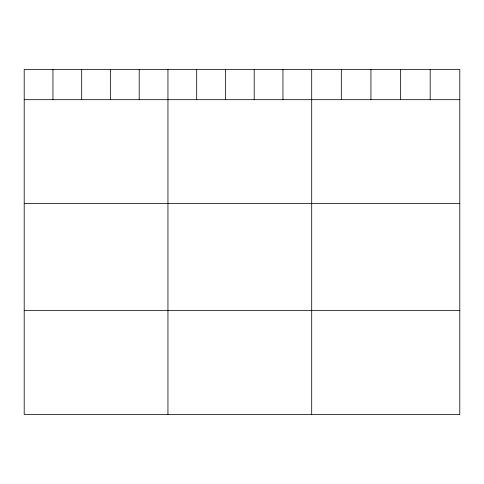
<?xml version="1.0" encoding="UTF-8"?>
<svg xmlns="http://www.w3.org/2000/svg" width="484" height="484" viewBox="0 0 484 484"><rect width="100%" height="100%" fill="white"/><g stroke="black" fill="none" stroke-linecap="round" stroke-linejoin="round"><path stroke-width="0.73" d="M459.8 99.686L459.8 414.546L24.2 414.546L24.2 69.454L459.8 69.454L459.8 99.686L24.2 99.686M24.2 203.589L459.8 203.589M24.2 310.643L459.8 310.643M430.179 69.454L430.179 99.686M400.558 69.454L400.558 99.686M370.938 69.454L370.938 99.686M341.317 69.454L341.317 99.686M311.696 69.454L311.696 414.546M282.946 69.454L282.946 99.686M254.197 69.454L254.197 99.686M225.447 69.454L225.447 99.686M196.698 69.454L196.698 99.686M167.948 69.454L167.948 414.546M139.198 69.454L139.198 99.686M110.449 69.454L110.449 99.686M81.699 69.454L81.699 99.686M52.95 69.454L52.95 99.686"/></g></svg>
